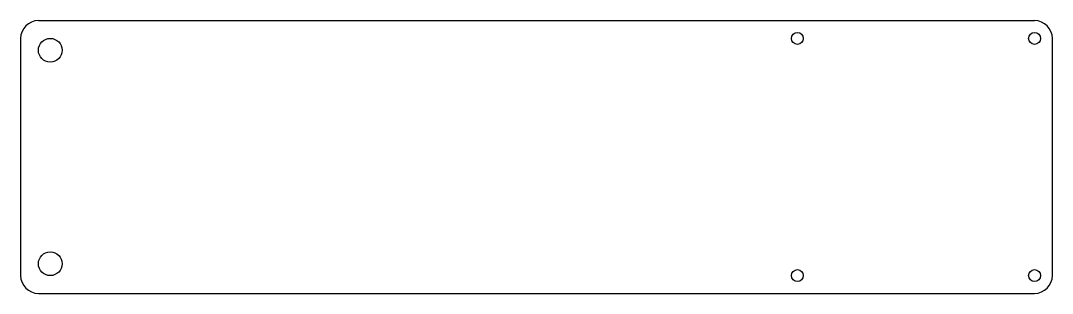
# Model space of a CAD drawing. Header units: millimetres. Extents: x -220 to 215, y 92 to 208.
import ezdxf

# ---------------------------------------------------------------- set-up
doc = ezdxf.new("R2010")
doc.units = ezdxf.units.MM
doc.layers.get('0').update_dxf_attribs({"lineweight": 25, "true_color": 0xffffff})

msp = doc.modelspace()

# ---------------------------------------------------------------- linework, layer by layer
for p, q in [((-212.5, 207.5), (207.5, 207.5)), ((-220, 200), (-220, 100)), ((215, 100), (215, 200)), ((-212.5, 92.5), (207.5, 92.5))]:
    msp.add_line(p, q)
for centre, radius in [((107.5, 200), 2.5), ((207.5, 200), 2.5), ((-207.5, 195), 5), ((-207.5, 105), 5), ((107.5, 100), 2.5), ((207.5, 100), 2.5)]:
    msp.add_circle(centre, radius)
for centre, start, end in [((-212.5, 200), 90, 180), ((207.5, 200), 0, 90), ((-212.5, 100), 180, 270), ((207.5, 100), 270, 0)]:
    msp.add_arc(centre, 7.5, start, end)

doc.saveas('drawing.dxf')
